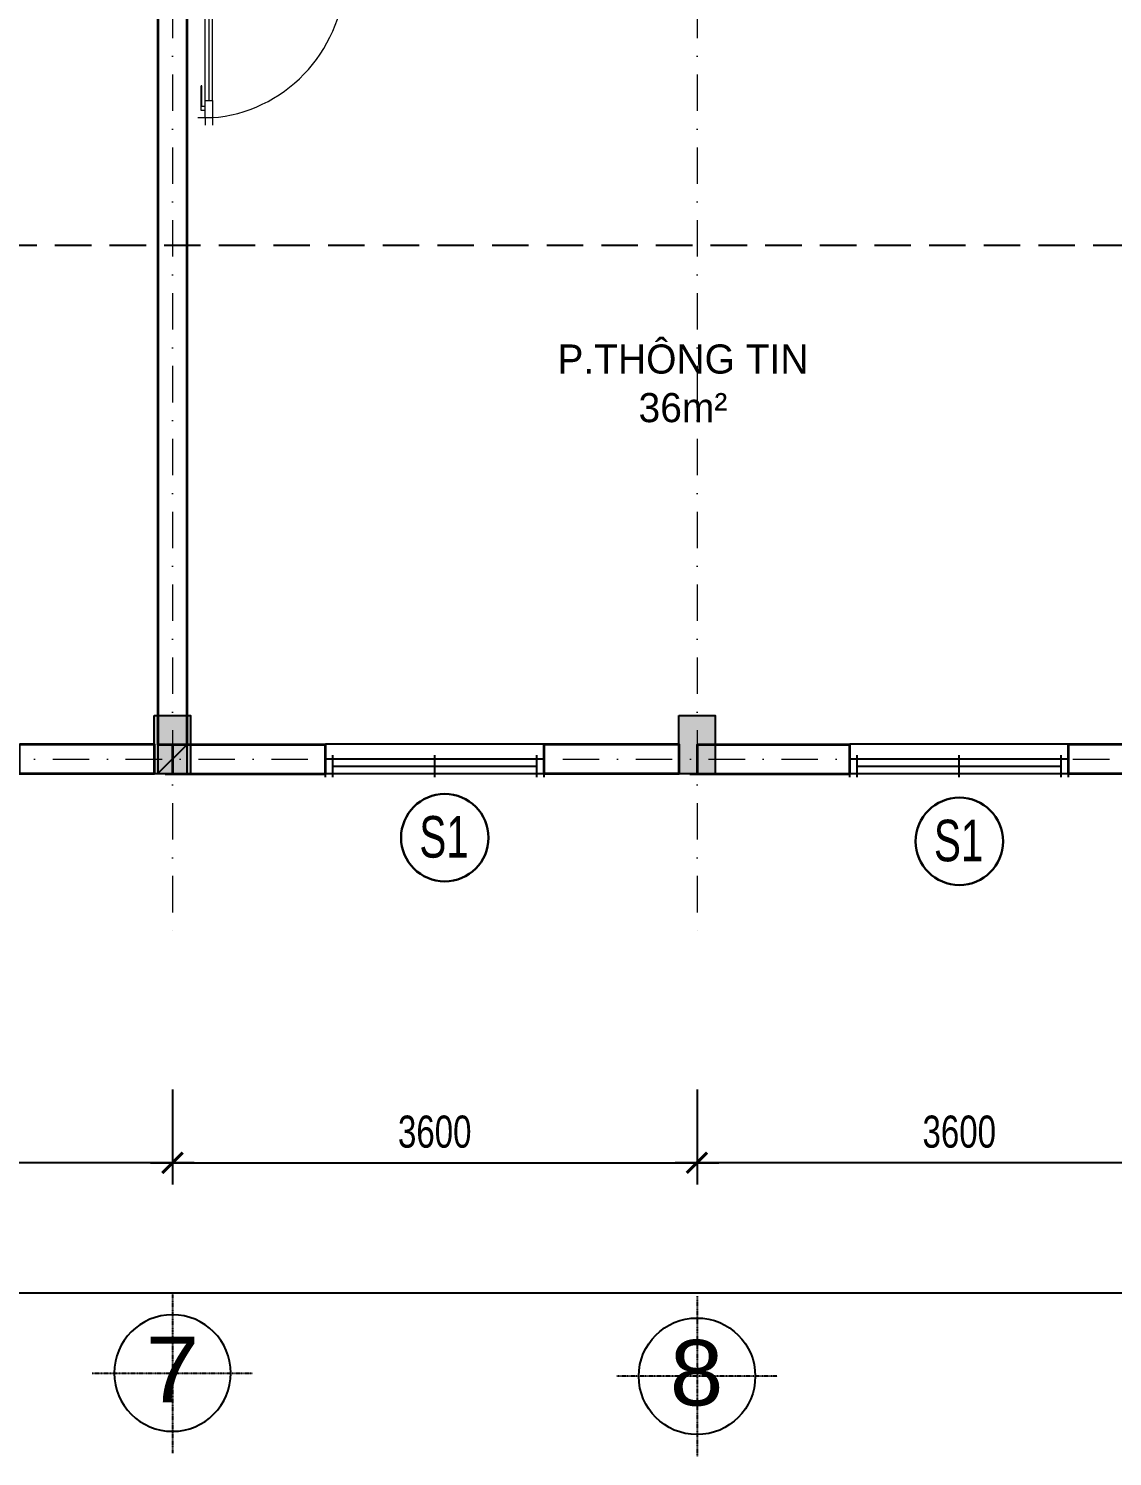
# Model space of a CAD drawing. Header units: millimetres. Extents: x -100655 to 42859, y -1392335 to 17856.
# Drawn here: x 21462 to 28901, y -4787 to 5013 of the extents above; entities that cross this region are included whole.
import ezdxf
from ezdxf.enums import TextEntityAlignment as Align

# ---------------------------------------------------------------- set-up
doc = ezdxf.new("R2010")
doc.units = ezdxf.units.MM
doc.header["$MEASUREMENT"] = 0
for name, pattern in [('DASHDOT', [1, 0.5, -0.25, 0, -0.25]), ('HIDDEN', [0.375, 0.25, -0.125]), ('TIM1', [1.35, 0.8, -0.2, 0.15, -0.2])]:
    doc.linetypes.add(name, pattern=pattern)
for name, color, linetype, lineweight in [('32-CUA', 32, 'Continuous', 15), ('Hatch Nhat-0.15', 8, 'Continuous', 9), ('kata_dim', 7, 'Continuous', 15), ('NET THAY', 7, 'Continuous', 20), ('S3', 2, 'Continuous', 25), ('S5', 1, 'Continuous', 35), ('TRUC', 65, 'DASHDOT', 9)]:
    doc.layers.add(name, color=color, linetype=linetype, lineweight=lineweight)
for name, color, linetype in [('CHU', 3, 'Continuous'), ('COT', 1, 'Continuous'), ('KIHIEU', 7, 'Continuous'), ('LAYERMANH', 8, 'Continuous'), ('Net-02', 8, 'Continuous'), ('NET03', 2, 'Continuous'), ('TBI', 3, 'Continuous')]:
    doc.layers.add(name, color=color, linetype=linetype)
doc.styles.add('B', font='')
doc.styles.add('CHUKT', font='', dxfattribs={"width": 0.8})
doc.styles.add('VNI-HELVE', font='', dxfattribs={"height": 200})
doc.styles.add('VNI-Helve-Condense', font='', dxfattribs={"width": 0.9, "height": 220})
doc.styles.get('B').set_extended_font_data('VNI-Helve-Condense')
doc.styles.get('CHUKT').set_extended_font_data('VNI-Aptima')
doc.styles.get('VNI-HELVE').set_extended_font_data('VNI-Helve-Condense')
doc.styles.get('VNI-Helve-Condense').set_extended_font_data('VNI-Helve-Condense')
doc.dimstyles.new('Copy of D100', dxfattribs={"dimscale": 0, "dimtxt": 220, "dimasz": 140, "dimexe": 150, "dimexo": 0, "dimgap": 100, "dimtad": 1, "dimdec": 0, "dimzin": 0, "dimdsep": 46, "dimtxsty": 'VNI-Helve-Condense', "dimblk": 'ARCHTICK', "dimcen": 0.09, "dimdle": 150, "dimclrd": 35, "dimclre": 35, "dimclrt": 2, "dimadec": 0, "dimazin": 0, "dimtfac": 1, "dimtdec": 0, "dimtix": 1, "dimtmove": 2, "dimatfit": 3, "dimldrblk": 'ARCHTICK', "dimfxl": 1, "dimtolj": 1, "dimtzin": 0, "dimarcsym": 1})

# ---------------------------------------------------------------- blocks, each defined once
blk = doc.blocks.new('TRUC')
at = {"layer": 'KIHIEU', "color": 8, "linetype": 'TIM1', "ltscale": 0.75}
for p, q in [((550, -550), (550, 550)), ((0, 0), (1100, 0))]:
    blk.add_line(p, q, dxfattribs=at)
at = {"layer": 'KIHIEU', "color": 1, "linetype": 'Continuous', "ltscale": 1000}
blk.add_circle((550, 0), 400, dxfattribs=at)
at = {"layer": 'KIHIEU', "color": 4, "style": 'CHUKT', "width": 1.1}
blk.add_attdef('TRUC_A2', text='', height=450, dxfattribs=at).set_placement((550, 0), align=Align.MIDDLE_CENTER)
blk = doc.blocks.new('_ArchTick')
at = {"color": 0, "linetype": 'ByBlock', "const_width": 0.15}
blk.add_lwpolyline([(-0.5, -0.5), (0.5, 0.5)], dxfattribs=at)
blk = doc.blocks.new('*D112')
at = {"layer": 'DEFPOINTS', "color": 0, "ltscale": 200, "transparency": 16777216}
for p in [(18850, -2268.9), (22450, -2268.9), (18850, -2771.4)]:
    blk.add_point(p, dxfattribs=at)
at = {"layer": 'kata_dim', "color": 35, "lineweight": -2, "ltscale": 200, "transparency": 16777216}
for p, q in [((18850, -2268.9), (18850, -2921.4)), ((22450, -2268.9), (22450, -2921.4)), ((22600, -2771.4), (18700, -2771.4))]:
    blk.add_line(p, q, dxfattribs=at)
at = {"layer": 'kata_dim', "color": 35, "lineweight": -2, "ltscale": 200, "transparency": 16777216, "xscale": 140, "yscale": 140, "zscale": 140, "rotation": 180}
blk.add_blockref('_ArchTick', (18850, -2771.4), dxfattribs=at)
at = {"layer": 'kata_dim', "color": 35, "lineweight": -2, "ltscale": 200, "transparency": 16777216, "xscale": 140, "yscale": 140, "zscale": 140}
blk.add_blockref('_ArchTick', (22450, -2771.4), dxfattribs=at)
at = {"layer": 'kata_dim', "color": 2, "ltscale": 200, "transparency": 16777216, "insert": (20650, -2559.1), "char_height": 220, "attachment_point": 5, "style": 'VNI-Helve-Condense'}
blk.add_mtext('\\A1;3600', dxfattribs=at)
blk = doc.blocks.new('*D113')
at = {"layer": 'DEFPOINTS', "color": 0, "ltscale": 200, "transparency": 16777216}
for p in [(26050, -2268.9), (29650, -2268.9), (26050, -2771.4)]:
    blk.add_point(p, dxfattribs=at)
at = {"layer": 'kata_dim', "color": 35, "lineweight": -2, "ltscale": 200, "transparency": 16777216}
for p, q in [((26050, -2268.9), (26050, -2921.4)), ((29650, -2268.9), (29650, -2921.4)), ((29800, -2771.4), (25900, -2771.4))]:
    blk.add_line(p, q, dxfattribs=at)
at = {"layer": 'kata_dim', "color": 35, "lineweight": -2, "ltscale": 200, "transparency": 16777216, "xscale": 140, "yscale": 140, "zscale": 140, "rotation": 180}
blk.add_blockref('_ArchTick', (26050, -2771.4), dxfattribs=at)
at = {"layer": 'kata_dim', "color": 35, "lineweight": -2, "ltscale": 200, "transparency": 16777216, "xscale": 140, "yscale": 140, "zscale": 140}
blk.add_blockref('_ArchTick', (29650, -2771.4), dxfattribs=at)
at = {"layer": 'kata_dim', "color": 2, "ltscale": 200, "transparency": 16777216, "insert": (27850, -2559.1), "char_height": 220, "attachment_point": 5, "style": 'VNI-Helve-Condense'}
blk.add_mtext('\\A1;3600', dxfattribs=at)
blk = doc.blocks.new('*D114')
at = {"layer": 'DEFPOINTS', "color": 0, "ltscale": 200, "transparency": 16777216}
for p in [(22450, -2268.9), (26050, -2268.9), (26050, -2771.4)]:
    blk.add_point(p, dxfattribs=at)
at = {"layer": 'kata_dim', "color": 35, "lineweight": -2, "ltscale": 200, "transparency": 16777216}
for p, q in [((22450, -2268.9), (22450, -2921.4)), ((26050, -2268.9), (26050, -2921.4)), ((22300, -2771.4), (26200, -2771.4))]:
    blk.add_line(p, q, dxfattribs=at)
at = {"layer": 'kata_dim', "color": 35, "lineweight": -2, "ltscale": 200, "transparency": 16777216, "xscale": 140, "yscale": 140, "zscale": 140, "rotation": 180}
blk.add_blockref('_ArchTick', (22450, -2771.4), dxfattribs=at)
at = {"layer": 'kata_dim', "color": 35, "lineweight": -2, "ltscale": 200, "transparency": 16777216, "xscale": 140, "yscale": 140, "zscale": 140}
blk.add_blockref('_ArchTick', (26050, -2771.4), dxfattribs=at)
at = {"layer": 'kata_dim', "color": 2, "ltscale": 200, "transparency": 16777216, "insert": (24250, -2559.1), "char_height": 220, "attachment_point": 5, "style": 'VNI-Helve-Condense'}
blk.add_mtext('\\A1;3600', dxfattribs=at)
blk = doc.blocks.new('*D115')
at = {"layer": 'DEFPOINTS', "color": 0, "ltscale": 200, "transparency": 16777216}
for p in [(550, -2921.4), (37150, -2921.4), (37150, -3664.4)]:
    blk.add_point(p, dxfattribs=at)
at = {"layer": 'kata_dim', "color": 35, "lineweight": -2, "ltscale": 200, "transparency": 16777216}
for p, q in [((550, -2921.4), (550, -3814.4)), ((37150, -2921.4), (37150, -3814.4)), ((400, -3664.4), (37300, -3664.4))]:
    blk.add_line(p, q, dxfattribs=at)
at = {"layer": 'kata_dim', "color": 35, "lineweight": -2, "ltscale": 200, "transparency": 16777216, "xscale": 140, "yscale": 140, "zscale": 140, "rotation": 180}
blk.add_blockref('_ArchTick', (550, -3664.4), dxfattribs=at)
at = {"layer": 'kata_dim', "color": 35, "lineweight": -2, "ltscale": 200, "transparency": 16777216, "xscale": 140, "yscale": 140, "zscale": 140}
blk.add_blockref('_ArchTick', (37150, -3664.4), dxfattribs=at)
at = {"layer": 'kata_dim', "color": 2, "ltscale": 200, "transparency": 16777216, "insert": (18850, -3452.1), "char_height": 220, "attachment_point": 5, "style": 'VNI-Helve-Condense'}
blk.add_mtext('\\A1;36600', dxfattribs=at)
blk = doc.blocks.new('C1000')
at = {"layer": '32-CUA', "lineweight": 0}
for p, q in [((74112.402, -17359.206), (74111.902, -17359.206)), ((74112.402, -17359.206), (74112.402, -17358.706)), ((74112.402, -17359.206), (74112.402, -17360.406)), ((74112.902, -17359.206), (74112.402, -17359.206)), ((74112.902, -17359.206), (74112.902, -17358.706)), ((74112.902, -17360.406), (74112.902, -17359.206)), ((74112.119, -17359.715), (74112.119, -17361.411)), ((74112.402, -17359.715), (74112.119, -17359.715)), ((74112.176, -17359.998), (74112.176, -17361.411)), ((74112.402, -17359.998), (74112.176, -17359.998)), ((74112.402, -17359.715), (74112.402, -17359.998)), ((74112.402, -17360.177), (74112.402, -17367.006)), ((74112.402, -17360.406), (74112.902, -17360.406)), ((74112.652, -17367.006), (74112.652, -17360.406)), ((74112.902, -17360.406), (74112.902, -17367.006)), ((74112.176, -17361.411), (74112.119, -17361.411)), ((74112.402, -17368.206), (74112.402, -17367.006)), ((74112.402, -17367.006), (74112.902, -17367.006)), ((74112.902, -17367.006), (74112.902, -17368.206)), ((74112.152, -17368.206), (74112.152, -17369.206)), ((74112.402, -17368.206), (74112.152, -17368.206)), ((74112.402, -17368.706), (74112.402, -17368.206)), ((74112.902, -17368.206), (74112.402, -17368.206)), ((74112.652, -17368.706), (74112.402, -17368.706)), ((74112.652, -17369.206), (74112.652, -17368.706)), ((74121.652, -17368.706), (74121.902, -17368.706)), ((74121.652, -17369.206), (74121.652, -17368.706)), ((74121.902, -17368.206), (74122.152, -17368.206)), ((74121.902, -17368.706), (74121.902, -17368.206)), ((74122.152, -17368.206), (74122.152, -17369.206)), ((74112.152, -17369.206), (74112.652, -17369.206)), ((74122.152, -17369.206), (74121.652, -17369.206))]:
    blk.add_line(p, q, dxfattribs=at)
at = {"layer": '32-CUA', "lineweight": 0, "extrusion": (0, 0, -1)}
blk.add_ellipse((74113.018, -17368.07), major_axis=(-6.718, 6.364), ratio=0.918583, start_param=0.785398, end_param=2.356194, dxfattribs=at)
blk = doc.blocks.new('cot1-2')
at = {"layer": 'COT', "ltscale": 2}
blk.add_hatch(color=256, dxfattribs=at).paths.add_polyline_path([(-1, -1), (1, -1), (1, 1), (-1, 1)])
blk.add_lwpolyline([(-1, -1), (1, -1), (1, 1), (-1, 1)], close=True, dxfattribs=at)
at = {"layer": 'COT', "ltscale": 2, "flags": 128}
blk.add_lwpolyline([(-1, -1), (1, 1)], dxfattribs=at)

msp = doc.modelspace()

# ---------------------------------------------------------------- hatches: boundary and pattern name
at = {"layer": 'Hatch Nhat-0.15'}
h = msp.add_hatch(color=256, dxfattribs=at)
h.dxf.hatch_style = 1
h.paths.add_polyline_path([(22425, 299.1), (22325, 299.1), (22325, -0.7), (22425, -0.7)])
h.paths.add_polyline_path([(22575, 299.1), (22425, 299.1), (22425, -0.7), (22575, -0.7)])
h.paths.add_polyline_path([(22575, -0.7), (22425, -0.7), (22425, -100.9), (22575, -100.9)])
h.paths.add_polyline_path([(22425, -0.7), (22325, -0.7), (22325, -100.9), (22425, -100.9)])
h = msp.add_hatch(color=256, dxfattribs=at)
h.dxf.hatch_style = 1
h.paths.add_polyline_path([(26025, 299.1), (25925, 299.1), (25925, -0.7), (26025, -0.7)])
h.paths.add_polyline_path([(26175, 299.1), (26025, 299.1), (26025, -0.7), (26175, -0.7)])
h.paths.add_polyline_path([(26175, -0.7), (26025, -0.7), (26025, -100.9), (26175, -100.9)])
h.paths.add_polyline_path([(26025, -0.7), (25925, -0.7), (25925, -100.9), (26025, -100.9)])

# ---------------------------------------------------------------- linework, layer by layer
at = {"layer": 'LAYERMANH'}
for p, q in [((23500, -99.1), (23500, 0.9)), ((27100, -99.1), (27100, 0.9))]:
    msp.add_line(p, q, dxfattribs=at)
for points in [[(23500, -124.1), (23500, 25.9)], [(23500, -124.1), (23500, 25.9)], [(23550, -124.1), (23550, 25.9)], [(24250, -124.1), (24250, 25.9)], [(24950, -124.1), (24950, 25.9)], [(24950, -124.1), (24950, 25.9)], [(25000, -124.1), (25000, 25.9)], [(27100, -124.1), (27100, 25.9)], [(27100, -124.1), (27100, 25.9)], [(27150, -124.1), (27150, 25.9)], [(27850, -124.1), (27850, 25.9)], [(28550, -124.1), (28550, 25.9)], [(28550, -124.1), (28550, 25.9)], [(28600, -124.1), (28600, 25.9)], [(23550, -49.1), (24950, -49.1)], [(27150, -49.1), (28550, -49.1)]]:
    msp.add_lwpolyline(points, dxfattribs=at)
at = {"layer": 'NET THAY', "color": 26, "lineweight": 30}
for centre in [(24319, -540), (27850.5, -565.1)]:
    msp.add_circle(centre, 299.9, dxfattribs=at)
at = {"layer": 'Net-02'}
for p, q in [((25000, 100.9), (23500, 100.9)), ((28600, 100.9), (27100, 100.9))]:
    msp.add_line(p, q, dxfattribs=at)
for points in [[(23500, 0.9), (25000, 0.9)], [(27100, 0.9), (28600, 0.9)], [(23500, -99.1), (25000, -99.1)], [(27100, -99.1), (28600, -99.1)]]:
    msp.add_lwpolyline(points, dxfattribs=at)
at = {"layer": 'NET03', "linetype": 'HIDDEN', "ltscale": 1000}
msp.add_lwpolyline([(-4606.5, 3527.8), (39248.7, 3527.8)], dxfattribs=at)
at = {"layer": 'S3'}
for points in [[(22325, 299.1), (22575, 299.1), (22575, -100.9), (22325, -100.9)], [(25925, 299.1), (26175, 299.1), (26175, -100.9), (25925, -100.9)]]:
    msp.add_lwpolyline(points, close=True, dxfattribs=at)
at = {"layer": 'S5', "ltscale": 200}
for points in [[(22550, 5300), (22350, 5300), (22350, 100), (22550, 100)], [(21400, 100.9), (22325, 100.9), (22325, -101.9), (21400, -101.9)], [(25000, 100.9), (25925, 100.9), (25925, -101.9), (25000, -101.9)], [(28600, 100.9), (29525, 100.9), (29525, -101.9), (28600, -101.9)]]:
    msp.add_lwpolyline(points, close=True, dxfattribs=at)
for points in [[(22400, -101.7), (23500, -101.7), (23500, 98.3), (22450, 98.3), (22450, -101.7)], [(26000, -101.7), (27100, -101.7), (27100, 98.3), (26050, 98.3), (26050, -101.7)]]:
    msp.add_lwpolyline(points, dxfattribs=at)
at = {"layer": 'TRUC', "ltscale": 500}
for p, q in [((22450, 14200), (22450, -1300)), ((26050, 14200), (26050, -1300)), ((2625, 0), (38150, 0))]:
    msp.add_line(p, q, dxfattribs=at)

# ---------------------------------------------------------------- block references
at = {"layer": '32-CUA', "xscale": -100, "yscale": 100, "zscale": 100, "rotation": 180}
msp.add_blockref('C1000', (-7388565.2, -1731520.6), dxfattribs=at)
at = {"layer": 'CHU'}
ref = msp.add_blockref('TRUC', (21900, -4214.4), dxfattribs=dict(at, xscale=-1, rotation=180))
ref.add_attrib('TRUC_A2', '7', dxfattribs={"layer": 'KIHIEU', "color": 4, "height": 450, "style": 'CHUKT', "width": 1.1}).set_placement((22450, -4189.8), align=Align.MIDDLE_CENTER)
ref = msp.add_blockref('TRUC', (26600, -4236.9), dxfattribs=dict(at, rotation=180))
ref.add_attrib('TRUC_A2', '8', dxfattribs={"layer": 'KIHIEU', "color": 4, "height": 450, "style": 'CHUKT', "width": 1.1}).set_placement((26047.1, -4212.3), align=Align.MIDDLE_CENTER)
at = {"layer": 'COT', "xscale": 100, "yscale": 100, "zscale": 100}
msp.add_blockref('cot1-2', (22450, 0), dxfattribs=at)

# ---------------------------------------------------------------- texts
at = {"insert": (25953.5, 2309), "char_height": 200, "attachment_point": 8, "style": 'B'}
msp.add_mtext('{\\fVNI-Avo|b0|i0|c0|p2;P.THOÂNG TIN\\P36m²}', dxfattribs=at)
at = {"layer": 'TBI', "color": 0, "linetype": 'ByBlock', "ltscale": 2, "style": 'VNI-HELVE', "width": 0.85}
for p in [(24144.5, -676.8), (27676.1, -702)]:
    msp.add_text('S1', height=285, dxfattribs=at).set_placement(p)

# ---------------------------------------------------------------- dimensions: what is measured, and where the dimension line sits
at = {"layer": 'kata_dim', "ltscale": 200}
for base, p1, p2, picture, middle in [((18850, -2771.4), (22450, -2268.9), (18850, -2268.9), '*D112', (20650, -2559.1)), ((26050, -2771.4), (29650, -2268.9), (26050, -2268.9), '*D113', (27850, -2559.1))]:
    dim = msp.add_linear_dim(base=base, p1=p1, p2=p2, angle=180, dimstyle='Copy of D100', override={"dimscale": 1}, dxfattribs=at)
    dim.commit()
    dim.dimension.update_dxf_attribs({"geometry": picture, "text_midpoint": middle})
for base, p1, p2, picture, middle in [((26050, -2771.4), (22450, -2268.9), (26050, -2268.9), '*D114', (24250, -2559.1)), ((37150, -3664.4), (550, -2921.4), (37150, -2921.4), '*D115', (18850, -3452.1))]:
    dim = msp.add_linear_dim(base=base, p1=p1, p2=p2, dimstyle='Copy of D100', override={"dimscale": 1}, dxfattribs=at)
    dim.commit()
    dim.dimension.update_dxf_attribs({"geometry": picture, "text_midpoint": middle})

doc.saveas('drawing.dxf')
